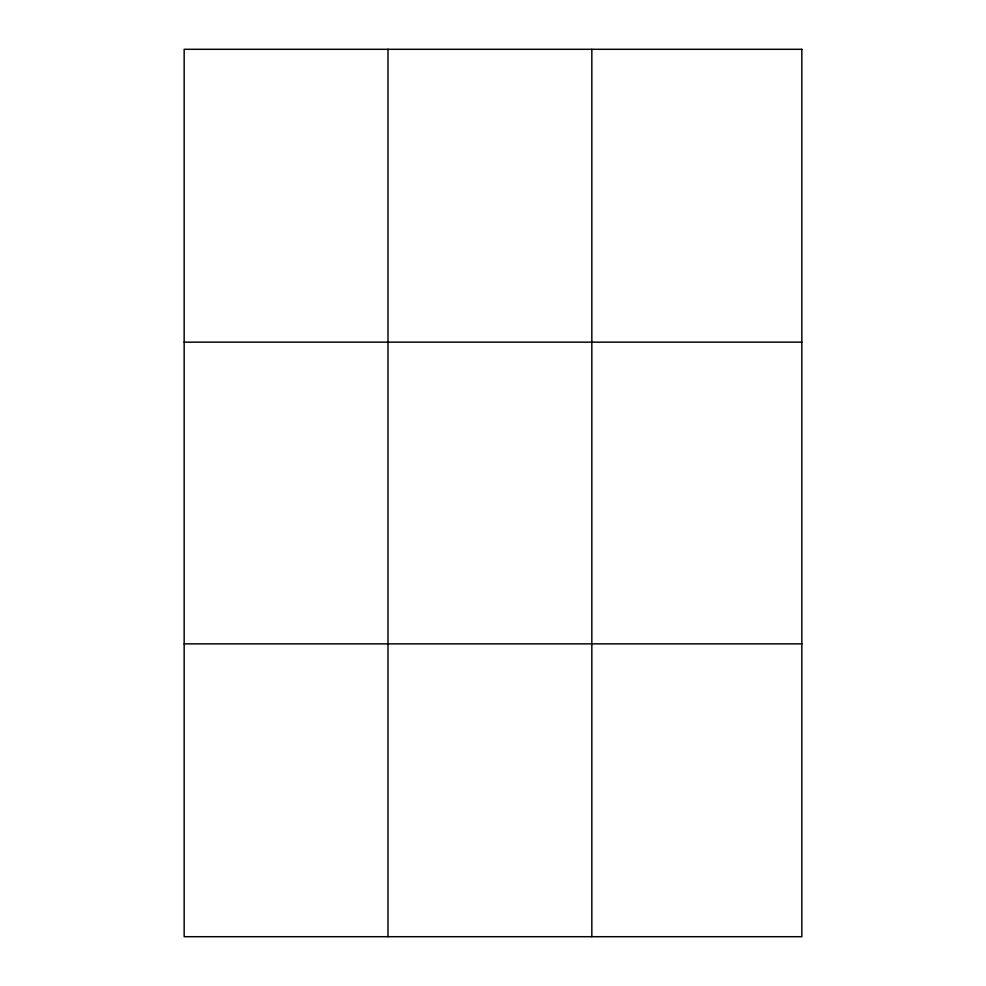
<?xml version="1.0" encoding="UTF-8"?>
<svg xmlns="http://www.w3.org/2000/svg" width="986" height="986" viewBox="0 0 986 986"><rect width="100%" height="100%" fill="white"/><g stroke="black" fill="none" stroke-linecap="round" stroke-linejoin="round"><path stroke-width="1.48" d="M387.991 49.3L387.991 936.7M591.834 49.3L591.834 936.7M184.16 342.142L801.84 342.142M184.16 643.858L801.84 643.858M801.84 49.3L801.84 936.7L184.16 936.7L184.16 49.3L801.84 49.3"/></g></svg>
